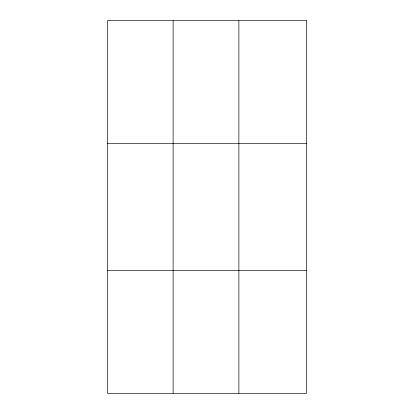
<?xml version="1.0" encoding="UTF-8"?>
<svg xmlns="http://www.w3.org/2000/svg" width="414" height="414" viewBox="0 0 414 414"><rect width="100%" height="100%" fill="white"/><g stroke="black" fill="none" stroke-linecap="round" stroke-linejoin="round"><path stroke-width="0.62" d="M173.13 393.3L173.13 20.7M238.878 393.3L238.878 20.7M107.386 143.658L306.614 143.658M107.386 270.342L306.614 270.342M306.614 20.7L306.614 393.3L107.386 393.3L107.386 20.7L306.614 20.7"/></g></svg>
